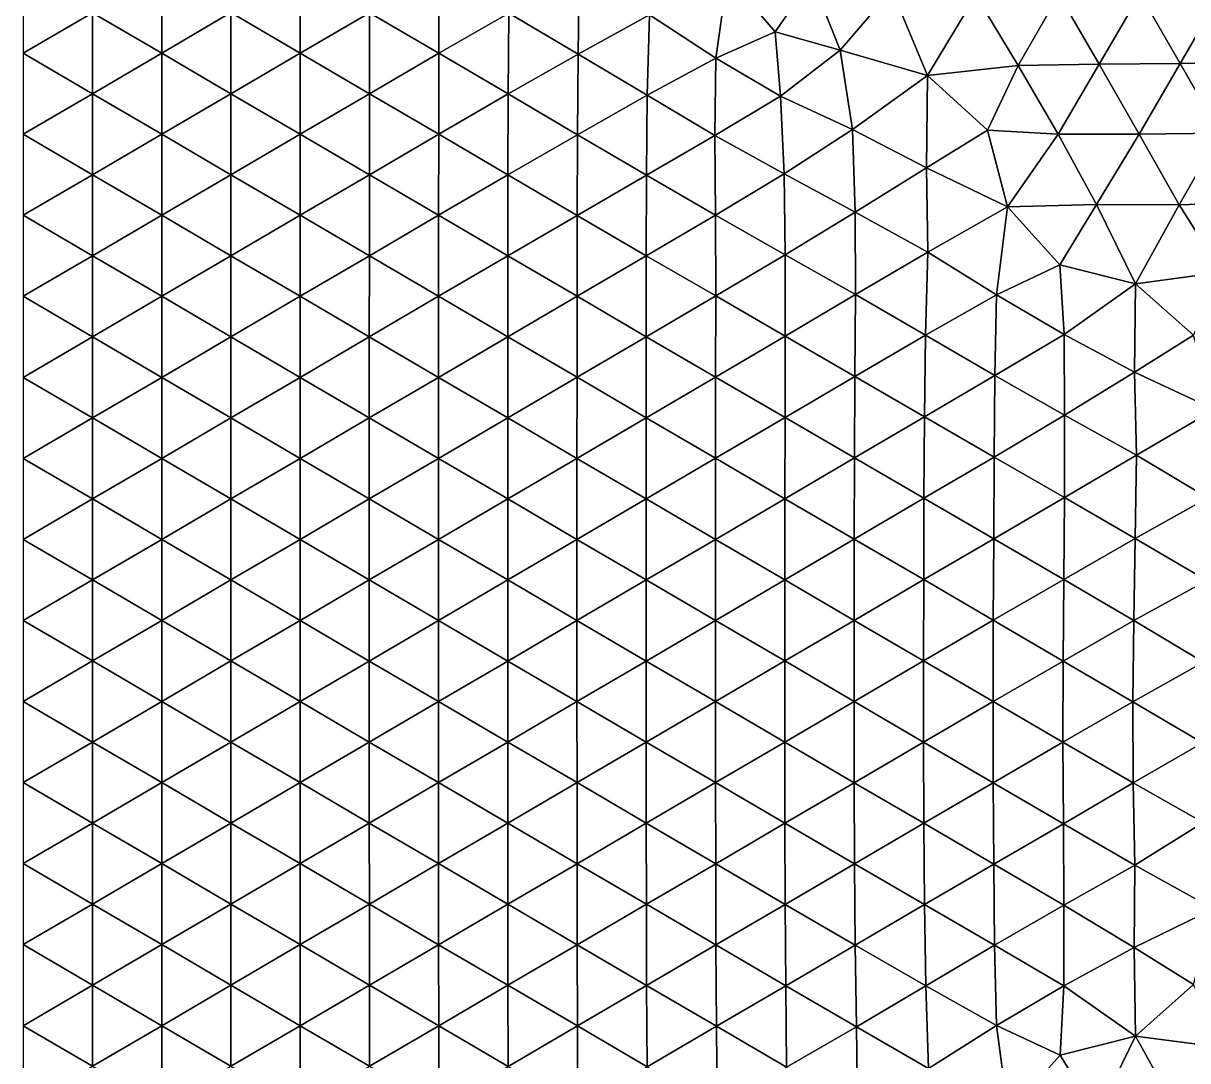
# Model space of a CAD drawing. Header units: metres. Extents: x 1 to 72, y -280 to 0.
# Drawn here: x 1 to 3.914, y -4.75 to -2.155 of the extents above; entities that cross this region are included whole.
import ezdxf

# ---------------------------------------------------------------- set-up
doc = ezdxf.new("R2010")
doc.units = ezdxf.units.M

msp = doc.modelspace()

# ---------------------------------------------------------------- linework, layer by layer
at = {"layer": 'layer', "color": 0}
for points in [[(1, -2.02703), (1, -2.22973), (1.17325, -2.12836)], [(1.34656, -2.02696), (1.17325, -2.12836), (1.34648, -2.2297)], [(1.34656, -2.02696), (1.34648, -2.2297), (1.51981, -2.12832)], [(1.6933, -2.02694), (1.51981, -2.12832), (1.69309, -2.2297)], [(1.6933, -2.02694), (1.69309, -2.2297), (1.8667, -2.12837)], [(2.04079, -2.02718), (1.8667, -2.12837), (2.04025, -2.22997)], [(2.04079, -2.02718), (2.04025, -2.22997), (2.21495, -2.1292)], [(2.39157, -2.02929), (2.21495, -2.1292), (2.38909, -2.2319)], [(2.39157, -2.02929), (2.38909, -2.2319), (2.56768, -2.13396)], [(2.76229, -2.036), (2.56768, -2.13396), (2.73334, -2.24189)], [(2.76229, -2.036), (2.73334, -2.24189), (2.88196, -2.17596)], [(2.76229, -2.036), (2.88196, -2.17596), (2.97342, -2.04403)], [(2.97342, -2.04403), (2.88196, -2.17596), (3.04431, -2.22223)], [(2.97342, -2.04403), (3.04431, -2.22223), (3.17384, -2.07085)], [(3.17384, -2.07085), (3.04431, -2.22223), (3.26331, -2.28555)], [(3.38371, -2.08448), (3.17384, -2.07085), (3.26331, -2.28555)], [(3.48982, -2.26086), (3.38371, -2.08448), (3.26331, -2.28555)], [(3.59216, -2.08281), (3.38371, -2.08448), (3.48982, -2.26086)], [(3.69308, -2.25735), (3.59216, -2.08281), (3.48982, -2.26086)], [(3.79568, -2.0815), (3.59216, -2.08281), (3.69308, -2.25735)], [(3.89574, -2.25559), (3.79568, -2.0815), (3.69308, -2.25735)], [(3.99761, -2.08044), (3.79568, -2.0815), (3.89574, -2.25559)], [(4.09769, -2.25397), (3.99761, -2.08044), (3.89574, -2.25559)], [(1.17325, -2.12836), (1, -2.22973), (1.17323, -2.33107)], [(1.17325, -2.12836), (1.17323, -2.33107), (1.34648, -2.2297)], [(1.51981, -2.12832), (1.34648, -2.2297), (1.51972, -2.33106)], [(1.51981, -2.12832), (1.51972, -2.33106), (1.69309, -2.2297)], [(1.8667, -2.12837), (1.69309, -2.2297), (1.86642, -2.33113)], [(1.8667, -2.12837), (1.86642, -2.33113), (2.04025, -2.22997)], [(2.21495, -2.1292), (2.04025, -2.22997), (2.21382, -2.33178)], [(2.21495, -2.1292), (2.21382, -2.33178), (2.38909, -2.2319)], [(2.56768, -2.13396), (2.38909, -2.2319), (2.56115, -2.33498)], [(2.56768, -2.13396), (2.56115, -2.33498), (2.73334, -2.24189)], [(2.88196, -2.17596), (2.73334, -2.24189), (2.89533, -2.33759)], [(2.88196, -2.17596), (2.89533, -2.33759), (3.04431, -2.22223)], [(1, -2.22973), (1, -2.43243), (1.17323, -2.33107)], [(1.34648, -2.2297), (1.17323, -2.33107), (1.34644, -2.43242)], [(1.34648, -2.2297), (1.34644, -2.43242), (1.51972, -2.33106)], [(1.69309, -2.2297), (1.51972, -2.33106), (1.69297, -2.43243)], [(1.69309, -2.2297), (1.69297, -2.43243), (1.86642, -2.33113)], [(2.04025, -2.22997), (1.86642, -2.33113), (2.03977, -2.43262)], [(2.04025, -2.22997), (2.03977, -2.43262), (2.21382, -2.33178)], [(2.38909, -2.2319), (2.21382, -2.33178), (2.38698, -2.43366)], [(2.38909, -2.2319), (2.38698, -2.43366), (2.56115, -2.33498)], [(2.73334, -2.24189), (2.56115, -2.33498), (2.73105, -2.43563)], [(2.73334, -2.24189), (2.73105, -2.43563), (2.89533, -2.33759)], [(3.04431, -2.22223), (2.89533, -2.33759), (3.07518, -2.42028)], [(3.04431, -2.22223), (3.07518, -2.42028), (3.26331, -2.28555)], [(3.48982, -2.26086), (3.26331, -2.28555), (3.41343, -2.42211)], [(3.58996, -2.43233), (3.48982, -2.26086), (3.41343, -2.42211)], [(3.69308, -2.25735), (3.48982, -2.26086), (3.58996, -2.43233)], [(3.79255, -2.43185), (3.69308, -2.25735), (3.58996, -2.43233)], [(3.89574, -2.25559), (3.69308, -2.25735), (3.79255, -2.43185)], [(3.99592, -2.42965), (3.89574, -2.25559), (3.79255, -2.43185)], [(4.09769, -2.25397), (3.89574, -2.25559), (3.99592, -2.42965)], [(3.26331, -2.28555), (3.07518, -2.42028), (3.26021, -2.51645)], [(3.26331, -2.28555), (3.26021, -2.51645), (3.41343, -2.42211)], [(1.17323, -2.33107), (1, -2.43243), (1.17322, -2.53378)], [(1.17323, -2.33107), (1.17322, -2.53378), (1.34644, -2.43242)], [(1.51972, -2.33106), (1.34644, -2.43242), (1.51967, -2.53378)], [(1.51972, -2.33106), (1.51967, -2.53378), (1.69297, -2.43243)], [(1.86642, -2.33113), (1.69297, -2.43243), (1.86623, -2.53382)], [(1.86642, -2.33113), (1.86623, -2.53382), (2.03977, -2.43262)], [(2.21382, -2.33178), (2.03977, -2.43262), (2.21305, -2.53412)], [(2.21382, -2.33178), (2.21305, -2.53412), (2.38698, -2.43366)], [(2.56115, -2.33498), (2.38698, -2.43366), (2.55947, -2.53491)], [(2.56115, -2.33498), (2.55947, -2.53491), (2.73105, -2.43563)], [(2.89533, -2.33759), (2.73105, -2.43563), (2.904, -2.53156)], [(2.89533, -2.33759), (2.904, -2.53156), (3.07518, -2.42028)], [(1, -2.43243), (1, -2.63514), (1.17322, -2.53378)], [(1.34644, -2.43242), (1.17322, -2.53378), (1.34643, -2.63513)], [(1.34644, -2.43242), (1.34643, -2.63513), (1.51967, -2.53378)], [(1.69297, -2.43243), (1.51967, -2.53378), (1.69289, -2.63514)], [(1.69297, -2.43243), (1.69289, -2.63514), (1.86623, -2.53382)], [(2.03977, -2.43262), (1.86623, -2.53382), (2.03948, -2.63521)], [(2.03977, -2.43262), (2.03948, -2.63521), (2.21305, -2.53412)], [(2.38698, -2.43366), (2.21305, -2.53412), (2.38617, -2.63545)], [(2.38698, -2.43366), (2.38617, -2.63545), (2.55947, -2.53491)], [(2.73105, -2.43563), (2.55947, -2.53491), (2.73234, -2.63476)], [(2.73105, -2.43563), (2.73234, -2.63476), (2.904, -2.53156)], [(3.07518, -2.42028), (2.904, -2.53156), (3.08215, -2.6274)], [(3.07518, -2.42028), (3.08215, -2.6274), (3.26021, -2.51645)], [(3.41343, -2.42211), (3.26021, -2.51645), (3.46332, -2.61441)], [(3.41343, -2.42211), (3.46332, -2.61441), (3.58996, -2.43233)], [(3.58996, -2.43233), (3.46332, -2.61441), (3.68614, -2.60855)], [(3.79255, -2.43185), (3.58996, -2.43233), (3.68614, -2.60855)], [(3.89273, -2.60909), (3.79255, -2.43185), (3.68614, -2.60855)], [(3.99592, -2.42965), (3.79255, -2.43185), (3.89273, -2.60909)], [(4.09735, -2.60199), (3.99592, -2.42965), (3.89273, -2.60909)], [(1.17322, -2.53378), (1, -2.63514), (1.17321, -2.73649)], [(1.17322, -2.53378), (1.17321, -2.73649), (1.34643, -2.63513)], [(1.51967, -2.53378), (1.34643, -2.63513), (1.51964, -2.73648)], [(1.51967, -2.53378), (1.51964, -2.73648), (1.69289, -2.63514)], [(1.86623, -2.53382), (1.69289, -2.63514), (1.86612, -2.7365)], [(1.86623, -2.53382), (1.86612, -2.7365), (2.03948, -2.63521)], [(2.21305, -2.53412), (2.03948, -2.63521), (2.21271, -2.73654)], [(2.21305, -2.53412), (2.21271, -2.73654), (2.38617, -2.63545)], [(2.55947, -2.53491), (2.38617, -2.63545), (2.55934, -2.73636)], [(2.55947, -2.53491), (2.55934, -2.73636), (2.73234, -2.63476)], [(2.904, -2.53156), (2.73234, -2.63476), (2.90692, -2.73374)], [(2.904, -2.53156), (2.90692, -2.73374), (3.08215, -2.6274)], [(3.26021, -2.51645), (3.08215, -2.6274), (3.26358, -2.72711)], [(3.26021, -2.51645), (3.26358, -2.72711), (3.46332, -2.61441)], [(3.46332, -2.61441), (3.26358, -2.72711), (3.43581, -2.83424)], [(3.46332, -2.61441), (3.43581, -2.83424), (3.59471, -2.75936)], [(3.46332, -2.61441), (3.59471, -2.75936), (3.68614, -2.60855)], [(3.68614, -2.60855), (3.59471, -2.75936), (3.78387, -2.80689)], [(3.89273, -2.60909), (3.68614, -2.60855), (3.78387, -2.80689)], [(3.99988, -2.77743), (3.89273, -2.60909), (3.78387, -2.80689)], [(4.09735, -2.60199), (3.89273, -2.60909), (3.99988, -2.77743)], [(1, -2.63514), (1, -2.83784), (1.17321, -2.73649)], [(1.34643, -2.63513), (1.17321, -2.73649), (1.34642, -2.83784)], [(1.34643, -2.63513), (1.34642, -2.83784), (1.51964, -2.73648)], [(1.69289, -2.63514), (1.51964, -2.73648), (1.69285, -2.83784)], [(1.69289, -2.63514), (1.69285, -2.83784), (1.86612, -2.7365)], [(2.03948, -2.63521), (1.86612, -2.7365), (2.03935, -2.83784)], [(2.03948, -2.63521), (2.03935, -2.83784), (2.21271, -2.73654)], [(2.38617, -2.63545), (2.21271, -2.73654), (2.38596, -2.83776)], [(2.38617, -2.63545), (2.38596, -2.83776), (2.55934, -2.73636)], [(2.73234, -2.63476), (2.55934, -2.73636), (2.73296, -2.83689)], [(2.73234, -2.63476), (2.73296, -2.83689), (2.90692, -2.73374)], [(3.08215, -2.6274), (2.90692, -2.73374), (3.08304, -2.83342)], [(3.08215, -2.6274), (3.08304, -2.83342), (3.26358, -2.72711)], [(1.17321, -2.73649), (1, -2.83784), (1.17321, -2.93919)], [(1.17321, -2.73649), (1.17321, -2.93919), (1.34642, -2.83784)], [(1.51964, -2.73648), (1.34642, -2.83784), (1.51963, -2.93919)], [(1.51964, -2.73648), (1.51963, -2.93919), (1.69285, -2.83784)], [(1.86612, -2.7365), (1.69285, -2.83784), (1.86607, -2.93918)], [(1.86612, -2.7365), (1.86607, -2.93918), (2.03935, -2.83784)], [(2.21271, -2.73654), (2.03935, -2.83784), (2.21258, -2.93914)], [(2.21271, -2.73654), (2.21258, -2.93914), (2.38596, -2.83776)], [(2.55934, -2.73636), (2.38596, -2.83776), (2.55932, -2.93884)], [(2.55934, -2.73636), (2.55932, -2.93884), (2.73296, -2.83689)], [(2.90692, -2.73374), (2.73296, -2.83689), (2.90717, -2.93735)], [(2.90692, -2.73374), (2.90717, -2.93735), (3.08304, -2.83342)], [(3.26358, -2.72711), (3.08304, -2.83342), (3.25815, -2.93494)], [(3.26358, -2.72711), (3.25815, -2.93494), (3.43581, -2.83424)], [(3.59471, -2.75936), (3.43581, -2.83424), (3.60521, -2.93317)], [(3.59471, -2.75936), (3.60521, -2.93317), (3.78387, -2.80689)], [(3.99988, -2.77743), (3.78387, -2.80689), (3.92873, -2.93485)], [(3.78387, -2.80689), (3.60521, -2.93317), (3.78147, -3.02763)], [(3.78387, -2.80689), (3.78147, -3.02763), (3.92873, -2.93485)], [(1, -2.83784), (1, -3.04054), (1.17321, -2.93919)], [(1.34642, -2.83784), (1.17321, -2.93919), (1.34641, -3.04054)], [(1.34642, -2.83784), (1.34641, -3.04054), (1.51963, -2.93919)], [(1.69285, -2.83784), (1.51963, -2.93919), (1.69284, -3.04054)], [(1.69285, -2.83784), (1.69284, -3.04054), (1.86607, -2.93918)], [(2.03935, -2.83784), (1.86607, -2.93918), (2.03929, -3.04052)], [(2.03935, -2.83784), (2.03929, -3.04052), (2.21258, -2.93914)], [(2.38596, -2.83776), (2.21258, -2.93914), (2.38586, -3.0404)], [(2.38596, -2.83776), (2.38586, -3.0404), (2.55932, -2.93884)], [(2.73296, -2.83689), (2.55932, -2.93884), (2.73288, -3.03983)], [(2.73296, -2.83689), (2.73288, -3.03983), (2.90717, -2.93735)], [(3.08304, -2.83342), (2.90717, -2.93735), (3.08154, -3.03816)], [(3.08304, -2.83342), (3.08154, -3.03816), (3.25815, -2.93494)], [(3.43581, -2.83424), (3.25815, -2.93494), (3.43139, -3.03621)], [(3.43581, -2.83424), (3.43139, -3.03621), (3.60521, -2.93317)], [(1.17321, -2.93919), (1, -3.04054), (1.17321, -3.14189)], [(1.17321, -2.93919), (1.17321, -3.14189), (1.34641, -3.04054)], [(1.51963, -2.93919), (1.34641, -3.04054), (1.51962, -3.14189)], [(1.51963, -2.93919), (1.51962, -3.14189), (1.69284, -3.04054)], [(1.86607, -2.93918), (1.69284, -3.04054), (1.86605, -3.14188)], [(1.86607, -2.93918), (1.86605, -3.14188), (2.03929, -3.04052)], [(2.21258, -2.93914), (2.03929, -3.04052), (2.21253, -3.14184)], [(2.21258, -2.93914), (2.21253, -3.14184), (2.38586, -3.0404)], [(2.55932, -2.93884), (2.38586, -3.0404), (2.55921, -3.14163)], [(2.55932, -2.93884), (2.55921, -3.14163), (2.73288, -3.03983)], [(2.90717, -2.93735), (2.73288, -3.03983), (2.9066, -3.14083)], [(2.90717, -2.93735), (2.9066, -3.14083), (3.08154, -3.03816)], [(3.25815, -2.93494), (3.08154, -3.03816), (3.25558, -3.13916)], [(3.25815, -2.93494), (3.25558, -3.13916), (3.43139, -3.03621)], [(3.60521, -2.93317), (3.43139, -3.03621), (3.60615, -3.13544)], [(3.60521, -2.93317), (3.60615, -3.13544), (3.78147, -3.02763)], [(3.92873, -2.93485), (3.78147, -3.02763), (3.98174, -3.12087)], [(3.78147, -3.02763), (3.60615, -3.13544), (3.78643, -3.23502)], [(3.78147, -3.02763), (3.78643, -3.23502), (3.98174, -3.12087)], [(1, -3.04054), (1, -3.24324), (1.17321, -3.14189)], [(1.34641, -3.04054), (1.17321, -3.14189), (1.34641, -3.24324)], [(1.34641, -3.04054), (1.34641, -3.24324), (1.51962, -3.14189)], [(1.69284, -3.04054), (1.51962, -3.14189), (1.69283, -3.24324)], [(1.69284, -3.04054), (1.69283, -3.24324), (1.86605, -3.14188)], [(2.03929, -3.04052), (1.86605, -3.14188), (2.03927, -3.24322)], [(2.03929, -3.04052), (2.03927, -3.24322), (2.21253, -3.14184)], [(2.38586, -3.0404), (2.21253, -3.14184), (2.38579, -3.24315)], [(2.38586, -3.0404), (2.38579, -3.24315), (2.55921, -3.14163)], [(2.73288, -3.03983), (2.55921, -3.14163), (2.73262, -3.24283)], [(2.73288, -3.03983), (2.73262, -3.24283), (2.9066, -3.14083)], [(3.08154, -3.03816), (2.9066, -3.14083), (3.08039, -3.24188)], [(3.08154, -3.03816), (3.08039, -3.24188), (3.25558, -3.13916)], [(3.43139, -3.03621), (3.25558, -3.13916), (3.42987, -3.23987)], [(3.43139, -3.03621), (3.42987, -3.23987), (3.60615, -3.13544)], [(1.17321, -3.14189), (1, -3.24324), (1.17321, -3.34459)], [(1.17321, -3.14189), (1.17321, -3.34459), (1.34641, -3.24324)], [(1.51962, -3.14189), (1.34641, -3.24324), (1.51962, -3.34459)], [(1.51962, -3.14189), (1.51962, -3.34459), (1.69283, -3.24324)], [(1.86605, -3.14188), (1.69283, -3.24324), (1.86604, -3.34459)], [(1.86605, -3.14188), (1.86604, -3.34459), (2.03927, -3.24322)], [(2.21253, -3.14184), (2.03927, -3.24322), (2.2125, -3.34456)], [(2.21253, -3.14184), (2.2125, -3.34456), (2.38579, -3.24315)], [(2.55921, -3.14163), (2.38579, -3.24315), (2.55909, -3.34445)], [(2.55921, -3.14163), (2.55909, -3.34445), (2.73262, -3.24283)], [(2.9066, -3.14083), (2.73262, -3.24283), (2.90612, -3.34402)], [(2.9066, -3.14083), (2.90612, -3.34402), (3.08039, -3.24188)], [(3.25558, -3.13916), (3.08039, -3.24188), (3.25432, -3.34292)], [(3.25558, -3.13916), (3.25432, -3.34292), (3.42987, -3.23987)], [(3.60615, -3.13544), (3.42987, -3.23987), (3.60573, -3.34073)], [(3.60615, -3.13544), (3.60573, -3.34073), (3.78643, -3.23502)], [(3.98174, -3.12087), (3.78643, -3.23502), (3.96502, -3.34176)], [(1, -3.24324), (1, -3.44595), (1.17321, -3.34459)], [(1.34641, -3.24324), (1.17321, -3.34459), (1.34641, -3.44595)], [(1.34641, -3.24324), (1.34641, -3.44595), (1.51962, -3.34459)], [(1.69283, -3.24324), (1.51962, -3.34459), (1.69283, -3.44595)], [(1.69283, -3.24324), (1.69283, -3.44595), (1.86604, -3.34459)], [(2.03927, -3.24322), (1.86604, -3.34459), (2.03926, -3.44594)], [(2.03927, -3.24322), (2.03926, -3.44594), (2.2125, -3.34456)], [(2.38579, -3.24315), (2.2125, -3.34456), (2.38575, -3.4459)], [(2.38579, -3.24315), (2.38575, -3.4459), (2.55909, -3.34445)], [(2.73262, -3.24283), (2.55909, -3.34445), (2.73243, -3.44574)], [(2.73262, -3.24283), (2.73243, -3.44574), (2.90612, -3.34402)], [(3.08039, -3.24188), (2.90612, -3.34402), (3.07973, -3.44523)], [(3.08039, -3.24188), (3.07973, -3.44523), (3.25432, -3.34292)], [(3.42987, -3.23987), (3.25432, -3.34292), (3.42876, -3.44412)], [(3.42987, -3.23987), (3.42876, -3.44412), (3.60573, -3.34073)], [(3.78643, -3.23502), (3.60573, -3.34073), (3.78304, -3.44349)], [(3.78643, -3.23502), (3.78304, -3.44349), (3.96502, -3.34176)], [(1.17321, -3.34459), (1, -3.44595), (1.17321, -3.5473)], [(1.17321, -3.34459), (1.17321, -3.5473), (1.34641, -3.44595)], [(1.51962, -3.34459), (1.34641, -3.44595), (1.51962, -3.5473)], [(1.51962, -3.34459), (1.51962, -3.5473), (1.69283, -3.44595)], [(1.86604, -3.34459), (1.69283, -3.44595), (1.86604, -3.5473)], [(1.86604, -3.34459), (1.86604, -3.5473), (2.03926, -3.44594)], [(2.2125, -3.34456), (2.03926, -3.44594), (2.21249, -3.54729)], [(2.2125, -3.34456), (2.21249, -3.54729), (2.38575, -3.4459)], [(2.55909, -3.34445), (2.38575, -3.4459), (2.55902, -3.54724)], [(2.55909, -3.34445), (2.55902, -3.54724), (2.73243, -3.44574)], [(2.90612, -3.34402), (2.73243, -3.44574), (2.90585, -3.54704)], [(2.90612, -3.34402), (2.90585, -3.54704), (3.07973, -3.44523)], [(3.25432, -3.34292), (3.07973, -3.44523), (3.25359, -3.54652)], [(3.25432, -3.34292), (3.25359, -3.54652), (3.42876, -3.44412)], [(3.60573, -3.34073), (3.42876, -3.44412), (3.60397, -3.54595)], [(3.60573, -3.34073), (3.60397, -3.54595), (3.78304, -3.44349)], [(3.96502, -3.34176), (3.78304, -3.44349), (3.96215, -3.54846)], [(1, -3.44595), (1, -3.64865), (1.17321, -3.5473)], [(1.34641, -3.44595), (1.17321, -3.5473), (1.34641, -3.64865)], [(1.34641, -3.44595), (1.34641, -3.64865), (1.51962, -3.5473)], [(1.69283, -3.44595), (1.51962, -3.5473), (1.69283, -3.64865)], [(1.69283, -3.44595), (1.69283, -3.64865), (1.86604, -3.5473)], [(2.03926, -3.44594), (1.86604, -3.5473), (2.03926, -3.64865)], [(2.03926, -3.44594), (2.03926, -3.64865), (2.21249, -3.54729)], [(2.38575, -3.4459), (2.21249, -3.54729), (2.38574, -3.64864)], [(2.38575, -3.4459), (2.38574, -3.64864), (2.55902, -3.54724)], [(2.73243, -3.44574), (2.55902, -3.54724), (2.73235, -3.64858)], [(2.73243, -3.44574), (2.73235, -3.64858), (2.90585, -3.54704)], [(3.07973, -3.44523), (2.90585, -3.54704), (3.07942, -3.64838)], [(3.07973, -3.44523), (3.07942, -3.64838), (3.25359, -3.54652)], [(3.42876, -3.44412), (3.25359, -3.54652), (3.42782, -3.64806)], [(3.42876, -3.44412), (3.42782, -3.64806), (3.60397, -3.54595)], [(3.78304, -3.44349), (3.60397, -3.54595), (3.77974, -3.64885)], [(3.78304, -3.44349), (3.77974, -3.64885), (3.96215, -3.54846)], [(1.17321, -3.5473), (1, -3.64865), (1.17321, -3.75)], [(1.17321, -3.5473), (1.17321, -3.75), (1.34641, -3.64865)], [(1.51962, -3.5473), (1.34641, -3.64865), (1.51962, -3.75)], [(1.51962, -3.5473), (1.51962, -3.75), (1.69283, -3.64865)], [(1.86604, -3.5473), (1.69283, -3.64865), (1.86605, -3.75001)], [(1.86604, -3.5473), (1.86605, -3.75001), (2.03926, -3.64865)], [(2.21249, -3.54729), (2.03926, -3.64865), (2.2125, -3.75001)], [(2.21249, -3.54729), (2.2125, -3.75001), (2.38574, -3.64864)], [(2.55902, -3.54724), (2.38574, -3.64864), (2.55903, -3.75001)], [(2.55902, -3.54724), (2.55903, -3.75001), (2.73235, -3.64858)], [(2.90585, -3.54704), (2.73235, -3.64858), (2.90579, -3.74996)], [(2.90585, -3.54704), (2.90579, -3.74996), (3.07942, -3.64838)], [(3.25359, -3.54652), (3.07942, -3.64838), (3.25323, -3.74984)], [(3.25359, -3.54652), (3.25323, -3.74984), (3.42782, -3.64806)], [(3.60397, -3.54595), (3.42782, -3.64806), (3.60247, -3.75001)], [(3.60397, -3.54595), (3.60247, -3.75001), (3.77974, -3.64885)], [(3.96215, -3.54846), (3.77974, -3.64885), (3.9541, -3.75318)], [(1, -3.64865), (1, -3.85135), (1.17321, -3.75)], [(1.34641, -3.64865), (1.17321, -3.75), (1.34642, -3.85135)], [(1.34641, -3.64865), (1.34642, -3.85135), (1.51962, -3.75)], [(1.69283, -3.64865), (1.51962, -3.75), (1.69284, -3.85136)], [(1.69283, -3.64865), (1.69284, -3.85136), (1.86605, -3.75001)], [(2.03926, -3.64865), (1.86605, -3.75001), (2.03928, -3.85137)], [(2.03926, -3.64865), (2.03928, -3.85137), (2.2125, -3.75001)], [(2.38574, -3.64864), (2.2125, -3.75001), (2.38577, -3.85138)], [(2.38574, -3.64864), (2.38577, -3.85138), (2.55903, -3.75001)], [(2.73235, -3.64858), (2.55903, -3.75001), (2.7324, -3.8514)], [(2.73235, -3.64858), (2.7324, -3.8514), (2.90579, -3.74996)], [(3.07942, -3.64838), (2.90579, -3.74996), (3.0794, -3.8514)], [(3.07942, -3.64838), (3.0794, -3.8514), (3.25323, -3.74984)], [(3.42782, -3.64806), (3.25323, -3.74984), (3.4274, -3.8515)], [(3.42782, -3.64806), (3.4274, -3.8515), (3.60247, -3.75001)], [(3.77974, -3.64885), (3.60247, -3.75001), (3.77716, -3.85234)], [(3.77974, -3.64885), (3.77716, -3.85234), (3.9541, -3.75318)], [(1.17321, -3.75), (1, -3.85135), (1.17321, -3.9527)], [(1.17321, -3.75), (1.17321, -3.9527), (1.34642, -3.85135)], [(1.51962, -3.75), (1.34642, -3.85135), (1.51963, -3.95271)], [(1.51962, -3.75), (1.51963, -3.95271), (1.69284, -3.85136)], [(1.86605, -3.75001), (1.69284, -3.85136), (1.86606, -3.95272)], [(1.86605, -3.75001), (1.86606, -3.95272), (2.03928, -3.85137)], [(2.2125, -3.75001), (2.03928, -3.85137), (2.21253, -3.95274)], [(2.2125, -3.75001), (2.21253, -3.95274), (2.38577, -3.85138)], [(2.55903, -3.75001), (2.38577, -3.85138), (2.55911, -3.95278)], [(2.55903, -3.75001), (2.55911, -3.95278), (2.7324, -3.8514)], [(2.90579, -3.74996), (2.7324, -3.8514), (2.90592, -3.95283)], [(2.90579, -3.74996), (2.90592, -3.95283), (3.0794, -3.8514)], [(3.25323, -3.74984), (3.0794, -3.8514), (3.25332, -3.95297)], [(3.25323, -3.74984), (3.25332, -3.95297), (3.4274, -3.8515)], [(3.60247, -3.75001), (3.4274, -3.8515), (3.60211, -3.95338)], [(3.60247, -3.75001), (3.60211, -3.95338), (3.77716, -3.85234)], [(3.9541, -3.75318), (3.77716, -3.85234), (3.95097, -3.95429)], [(1, -3.85135), (1, -4.05405), (1.17321, -3.9527)], [(1.34642, -3.85135), (1.17321, -3.9527), (1.34642, -4.05406)], [(1.34642, -3.85135), (1.34642, -4.05406), (1.51963, -3.95271)], [(1.69284, -3.85136), (1.51963, -3.95271), (1.69285, -4.05407)], [(1.69284, -3.85136), (1.69285, -4.05407), (1.86606, -3.95272)], [(2.03928, -3.85137), (1.86606, -3.95272), (2.03931, -4.05409)], [(2.03928, -3.85137), (2.03931, -4.05409), (2.21253, -3.95274)], [(2.38577, -3.85138), (2.21253, -3.95274), (2.38585, -4.05414)], [(2.38577, -3.85138), (2.38585, -4.05414), (2.55911, -3.95278)], [(2.7324, -3.8514), (2.55911, -3.95278), (2.73259, -4.05422)], [(2.7324, -3.8514), (2.73259, -4.05422), (2.90592, -3.95283)], [(3.0794, -3.8514), (2.90592, -3.95283), (3.07972, -4.05436)], [(3.0794, -3.8514), (3.07972, -4.05436), (3.25332, -3.95297)], [(3.4274, -3.8515), (3.25332, -3.95297), (3.42779, -4.05475)], [(3.4274, -3.8515), (3.42779, -4.05475), (3.60211, -3.95338)], [(3.77716, -3.85234), (3.60211, -3.95338), (3.77755, -4.05508)], [(3.77716, -3.85234), (3.77755, -4.05508), (3.95097, -3.95429)], [(1.17321, -3.9527), (1, -4.05405), (1.17321, -4.15541)], [(1.17321, -3.9527), (1.17321, -4.15541), (1.34642, -4.05406)], [(1.51963, -3.95271), (1.34642, -4.05406), (1.51964, -4.15542)], [(1.51963, -3.95271), (1.51964, -4.15542), (1.69285, -4.05407)], [(1.86606, -3.95272), (1.69285, -4.05407), (1.86609, -4.15544)], [(1.86606, -3.95272), (1.86609, -4.15544), (2.03931, -4.05409)], [(2.21253, -3.95274), (2.03931, -4.05409), (2.21261, -4.15548)], [(2.21253, -3.95274), (2.21261, -4.15548), (2.38585, -4.05414)], [(2.55911, -3.95278), (2.38585, -4.05414), (2.5593, -4.15558)], [(2.55911, -3.95278), (2.5593, -4.15558), (2.73259, -4.05422)], [(2.90592, -3.95283), (2.73259, -4.05422), (2.90633, -4.15574)], [(2.90592, -3.95283), (2.90633, -4.15574), (3.07972, -4.05436)], [(3.25332, -3.95297), (3.07972, -4.05436), (3.25398, -4.15603)], [(3.25332, -3.95297), (3.25398, -4.15603), (3.42779, -4.05475)], [(3.60211, -3.95338), (3.42779, -4.05475), (3.60335, -4.157)], [(3.60211, -3.95338), (3.60335, -4.157), (3.77755, -4.05508)], [(3.95097, -3.95429), (3.77755, -4.05508), (3.95292, -4.15364)], [(1, -4.05405), (1, -4.25676), (1.17321, -4.15541)], [(1.34642, -4.05406), (1.17321, -4.15541), (1.34643, -4.25676)], [(1.34642, -4.05406), (1.34643, -4.25676), (1.51964, -4.15542)], [(1.69285, -4.05407), (1.51964, -4.15542), (1.69287, -4.25678)], [(1.69285, -4.05407), (1.69287, -4.25678), (1.86609, -4.15544)], [(2.03931, -4.05409), (1.86609, -4.15544), (2.03937, -4.25682)], [(2.03931, -4.05409), (2.03937, -4.25682), (2.21261, -4.15548)], [(2.38585, -4.05414), (2.21261, -4.15548), (2.38601, -4.25693)], [(2.38585, -4.05414), (2.38601, -4.25693), (2.5593, -4.15558)], [(2.73259, -4.05422), (2.5593, -4.15558), (2.73299, -4.25712)], [(2.73259, -4.05422), (2.73299, -4.25712), (2.90633, -4.15574)], [(3.07972, -4.05436), (2.90633, -4.15574), (3.08055, -4.25738)], [(3.07972, -4.05436), (3.08055, -4.25738), (3.25398, -4.15603)], [(3.42779, -4.05475), (3.25398, -4.15603), (3.42888, -4.25797)], [(3.42779, -4.05475), (3.42888, -4.25797), (3.60335, -4.157)], [(3.77755, -4.05508), (3.60335, -4.157), (3.78232, -4.26055)], [(3.77755, -4.05508), (3.78232, -4.26055), (3.95292, -4.15364)], [(1.17321, -4.15541), (1, -4.25676), (1.17322, -4.35811)], [(1.17321, -4.15541), (1.17322, -4.35811), (1.34643, -4.25676)], [(1.51964, -4.15542), (1.34643, -4.25676), (1.51965, -4.35813)], [(1.51964, -4.15542), (1.51965, -4.35813), (1.69287, -4.25678)], [(1.86609, -4.15544), (1.69287, -4.25678), (1.86614, -4.35816)], [(1.86609, -4.15544), (1.86614, -4.35816), (2.03937, -4.25682)], [(2.21261, -4.15548), (2.03937, -4.25682), (2.21274, -4.35826)], [(2.21261, -4.15548), (2.21274, -4.35826), (2.38601, -4.25693)], [(2.5593, -4.15558), (2.38601, -4.25693), (2.55964, -4.35846)], [(2.5593, -4.15558), (2.55964, -4.35846), (2.73299, -4.25712)], [(2.90633, -4.15574), (2.73299, -4.25712), (2.90716, -4.35881)], [(2.90633, -4.15574), (2.90716, -4.35881), (3.08055, -4.25738)], [(3.25398, -4.15603), (3.08055, -4.25738), (3.25547, -4.35911)], [(3.25398, -4.15603), (3.25547, -4.35911), (3.42888, -4.25797)], [(3.60335, -4.157), (3.42888, -4.25797), (3.6045, -4.36081)], [(3.60335, -4.157), (3.6045, -4.36081), (3.78232, -4.26055)], [(3.95292, -4.15364), (3.78232, -4.26055), (3.97868, -4.37029)], [(1, -4.25676), (1, -4.45946), (1.17322, -4.35811)], [(1.34643, -4.25676), (1.17322, -4.35811), (1.34644, -4.45947)], [(1.34643, -4.25676), (1.34644, -4.45947), (1.51965, -4.35813)], [(1.69287, -4.25678), (1.51965, -4.35813), (1.69291, -4.4595)], [(1.69287, -4.25678), (1.69291, -4.4595), (1.86614, -4.35816)], [(2.03937, -4.25682), (1.86614, -4.35816), (2.03947, -4.45958)], [(2.03937, -4.25682), (2.03947, -4.45958), (2.21274, -4.35826)], [(2.38601, -4.25693), (2.21274, -4.35826), (2.38629, -4.45979)], [(2.38601, -4.25693), (2.38629, -4.45979), (2.55964, -4.35846)], [(2.73299, -4.25712), (2.55964, -4.35846), (2.73369, -4.46018)], [(2.73299, -4.25712), (2.73369, -4.46018), (2.90716, -4.35881)], [(3.08055, -4.25738), (2.90716, -4.35881), (3.08222, -4.46072)], [(3.08055, -4.25738), (3.08222, -4.46072), (3.25547, -4.35911)], [(3.42888, -4.25797), (3.25547, -4.35911), (3.43088, -4.46066)], [(3.42888, -4.25797), (3.43088, -4.46066), (3.6045, -4.36081)], [(3.78232, -4.26055), (3.6045, -4.36081), (3.78009, -4.46684)], [(3.78232, -4.26055), (3.78009, -4.46684), (3.97868, -4.37029)], [(1.17322, -4.35811), (1, -4.45946), (1.17323, -4.56082)], [(1.17322, -4.35811), (1.17323, -4.56082), (1.34644, -4.45947)], [(1.51965, -4.35813), (1.34644, -4.45947), (1.51968, -4.56084)], [(1.51965, -4.35813), (1.51968, -4.56084), (1.69291, -4.4595)], [(1.86614, -4.35816), (1.69291, -4.4595), (1.86622, -4.5609)], [(1.86614, -4.35816), (1.86622, -4.5609), (2.03947, -4.45958)], [(2.21274, -4.35826), (2.03947, -4.45958), (2.21295, -4.56109)], [(2.21274, -4.35826), (2.21295, -4.56109), (2.38629, -4.45979)], [(2.55964, -4.35846), (2.38629, -4.45979), (2.56021, -4.56149)], [(2.55964, -4.35846), (2.56021, -4.56149), (2.73369, -4.46018)], [(2.90716, -4.35881), (2.73369, -4.46018), (2.90857, -4.56224)], [(2.90716, -4.35881), (2.90857, -4.56224), (3.08222, -4.46072)], [(3.25547, -4.35911), (3.08222, -4.46072), (3.25876, -4.56261)], [(3.25547, -4.35911), (3.25876, -4.56261), (3.43088, -4.46066)], [(3.6045, -4.36081), (3.43088, -4.46066), (3.60464, -4.56233)], [(3.6045, -4.36081), (3.60464, -4.56233), (3.78009, -4.46684)], [(3.97868, -4.37029), (3.78009, -4.46684), (3.92886, -4.55883)], [(1, -4.45946), (1, -4.66216), (1.17323, -4.56082)], [(1.34644, -4.45947), (1.17323, -4.56082), (1.34646, -4.66218)], [(1.34644, -4.45947), (1.34646, -4.66218), (1.51968, -4.56084)], [(1.69291, -4.4595), (1.51968, -4.56084), (1.69297, -4.66223)], [(1.69291, -4.4595), (1.69297, -4.66223), (1.86622, -4.5609)], [(2.03947, -4.45958), (1.86622, -4.5609), (2.03964, -4.66237)], [(2.03947, -4.45958), (2.03964, -4.66237), (2.21295, -4.56109)], [(2.38629, -4.45979), (2.21295, -4.56109), (2.38674, -4.66276)], [(2.38629, -4.45979), (2.38674, -4.66276), (2.56021, -4.56149)], [(2.73369, -4.46018), (2.56021, -4.56149), (2.7348, -4.66353)], [(2.73369, -4.46018), (2.7348, -4.66353), (2.90857, -4.56224)], [(3.08222, -4.46072), (2.90857, -4.56224), (3.08509, -4.66498)], [(3.08222, -4.46072), (3.08509, -4.66498), (3.25876, -4.56261)], [(3.43088, -4.46066), (3.25876, -4.56261), (3.43617, -4.66182)], [(3.43088, -4.46066), (3.43617, -4.66182), (3.60464, -4.56233)], [(3.78009, -4.46684), (3.60464, -4.56233), (3.78409, -4.68799)], [(3.78009, -4.46684), (3.78409, -4.68799), (3.92886, -4.55883)], [(1.17323, -4.56082), (1, -4.66216), (1.17324, -4.76352)], [(1.17323, -4.56082), (1.17324, -4.76352), (1.34646, -4.66218)], [(1.51968, -4.56084), (1.34646, -4.66218), (1.51974, -4.76356)], [(1.51968, -4.56084), (1.51974, -4.76356), (1.69297, -4.66223)], [(1.86622, -4.5609), (1.69297, -4.66223), (1.86635, -4.76366)], [(1.86622, -4.5609), (1.86635, -4.76366), (2.03964, -4.66237)], [(2.21295, -4.56109), (2.03964, -4.66237), (2.21329, -4.76399)], [(2.21295, -4.56109), (2.21329, -4.76399), (2.38674, -4.66276)], [(2.56021, -4.56149), (2.38674, -4.66276), (2.56111, -4.76476)], [(2.56021, -4.56149), (2.56111, -4.76476), (2.7348, -4.66353)], [(2.90857, -4.56224), (2.7348, -4.66353), (2.91049, -4.76614)], [(2.90857, -4.56224), (2.91049, -4.76614), (3.08509, -4.66498)], [(3.25876, -4.56261), (3.08509, -4.66498), (3.26585, -4.76939)], [(3.25876, -4.56261), (3.26585, -4.76939), (3.43617, -4.66182)], [(3.60464, -4.56233), (3.43617, -4.66182), (3.59504, -4.73598)], [(3.60464, -4.56233), (3.59504, -4.73598), (3.78409, -4.68799)], [(3.78409, -4.68799), (4.00106, -4.71691), (3.92886, -4.55883)], [(1, -4.66216), (1, -4.86486), (1.17324, -4.76352)], [(1.34646, -4.66218), (1.17324, -4.76352), (1.34651, -4.86489)], [(1.34646, -4.66218), (1.34651, -4.86489), (1.51974, -4.76356)], [(1.69297, -4.66223), (1.51974, -4.76356), (1.69309, -4.86496)], [(1.69297, -4.66223), (1.69309, -4.86496), (1.86635, -4.76366)], [(2.03964, -4.66237), (1.86635, -4.76366), (2.0399, -4.86519)], [(2.03964, -4.66237), (2.0399, -4.86519), (2.21329, -4.76399)], [(2.38674, -4.66276), (2.21329, -4.76399), (2.38741, -4.86591)], [(2.38674, -4.66276), (2.38741, -4.86591), (2.56111, -4.76476)], [(3.43617, -4.66182), (3.26585, -4.76939), (3.46519, -4.88061)], [(3.43617, -4.66182), (3.46519, -4.88061), (3.59504, -4.73598)], [(2.7348, -4.66353), (2.56111, -4.76476), (2.73649, -4.86726)], [(2.7348, -4.66353), (2.73649, -4.86726), (2.91049, -4.76614)], [(3.08509, -4.66498), (2.91049, -4.76614), (3.08766, -4.87004)], [(3.08509, -4.66498), (3.08766, -4.87004), (3.26585, -4.76939)], [(3.59504, -4.73598), (3.68705, -4.88657), (3.78409, -4.68799)], [(3.68705, -4.88657), (3.89344, -4.88645), (3.78409, -4.68799)], [(3.78409, -4.68799), (3.89344, -4.88645), (4.00106, -4.71691)], [(3.89344, -4.88645), (4.09839, -4.89401), (4.00106, -4.71691)], [(3.59504, -4.73598), (3.46519, -4.88061), (3.68705, -4.88657)]]:
    msp.add_3dface(points, dxfattribs=at)

doc.saveas('drawing.dxf')
